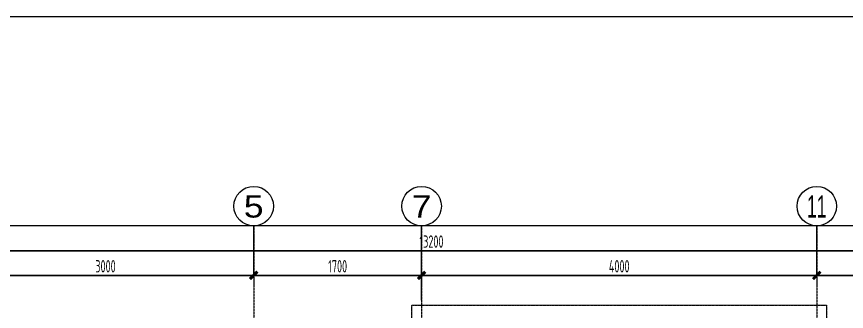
# Model space of a CAD drawing. Header units: millimetres. Extents: x 24675 to 175386, y -87697 to -40478.
# Drawn here: x 64733 to 73133, y -43461 to -40478 of the extents above; entities that cross this region are included whole.
import ezdxf
from ezdxf.enums import TextEntityAlignment as Align

# ---------------------------------------------------------------- set-up
doc = ezdxf.new("R2010")
doc.units = ezdxf.units.MM
doc.header["$LTSCALE"] = 10
doc.header["$MEASUREMENT"] = 0
for name, pattern in [('__DASH', [0.35, 0.25, -0.1]), ('CENTER', [50.8, 31.75, -6.35, 6.35, -6.35]), ('DASHED', [19.05, 12.7, -6.35])]:
    doc.linetypes.add(name, pattern=pattern)
for name, color, linetype in [('A-AXIS', 150, 'Continuous'), ('AD-建筑尺寸', 44, 'Continuous'), ('AD-轴线', 136, 'CENTER'), ('AXIS_TEXT', 7, 'Continuous'), ('DQ-BEAM-DASH', 4, 'DASHED'), ('P-ANNO-DIMS', 250, 'Continuous')]:
    doc.layers.add(name, color=color, linetype=linetype)
doc.layers.add('S-下方看线', color=175, linetype='Continuous', lineweight=9)
doc.styles.add('AXIS', font='arial.ttf')
doc.styles.add('CCD_DIM', font='archs.shx', dxfattribs={"width": 0.7})
doc.styles.add('COMPLEX', font='COMPLEX')
doc.dimstyles.new('1-50', dxfattribs={"dimscale": 50, "dimtxt": 2.5, "dimasz": 1.5, "dimexe": 1.5, "dimexo": 1.5, "dimgap": 0.6, "dimtad": 1, "dimdec": 0, "dimrnd": 5, "dimzin": 0, "dimdsep": 46, "dimtxsty": 'CCD_DIM', "dimblk": 'ARCHTICK', "dimcen": 0.125, "dimclrd": 44, "dimclre": 44, "dimclrt": 50, "dimadec": 0, "dimazin": 0, "dimtfac": 1, "dimtdec": 0, "dimtix": 1, "dimtmove": 2, "dimatfit": 3, "dimldrblk": 'DOT', "dimfxl": 5, "dimfxlon": 1, "dimtvp": 1, "dimtolj": 1, "dimtzin": 0, "dimarcsym": 0})

# ---------------------------------------------------------------- blocks, each defined once
blk = doc.blocks.new('vxcv')
at = {"layer": 'Defpoints', "color": 251}
blk.add_lwpolyline([(301088, -172518.5), (332588, -172518.5), (332588, -194793.5), (301088, -194793.5)], close=True, dxfattribs=at)
blk = doc.blocks.new('MB-B')
at = {"layer": 'DQ-BEAM-DASH', "ltscale": 0.01}
for p, q in [((-11200, 8800), (-11200, 9700)), ((-11200, 9700), (-7000, 9700)), ((-7000, 9700), (-7000, 8900))]:
    blk.add_line(p, q, dxfattribs=at)
blk = doc.blocks.new('_AXISO')
blk.add_circle((0, 0), 0.5)
at = {"layer": 'AXIS_TEXT', "style": 'COMPLEX', "width": 1.041667}
blk.add_attdef('A', text='', height=0.56, dxfattribs=at).set_placement((-0.25, -0.28), (0.25, -0.28), align=Align.FIT)
blk = doc.blocks.new('_ArchTick')
at = {"color": 0, "linetype": 'ByBlock', "const_width": 0.4}
blk.add_lwpolyline([(-0.5, -0.5), (0.5, 0.5)], dxfattribs=at)
blk = doc.blocks.new('*D565')
at = {"layer": 'AD-建筑尺寸', "color": 44, "linetype": 'ByBlock', "lineweight": -2, "transparency": 16777216}
for p, q in [((-2214.6, -43346.8), (-2214.6, -43021.8)), ((785.4, -43096.8), (785.4, -43021.8)), ((-2214.6, -43096.8), (785.4, -43096.8))]:
    blk.add_line(p, q, dxfattribs=at)
at = {"layer": 'Defpoints', "color": 0, "linetype": 'ByBlock', "transparency": 16777216}
for p in [(785.4, -43096.8), (785.4, -43096.8), (-2214.6, -86558.3)]:
    blk.add_point(p, dxfattribs=at)
at = {"layer": 'AD-建筑尺寸', "color": 44, "linetype": 'ByBlock', "lineweight": -2, "transparency": 16777216, "xscale": 75, "yscale": 75, "zscale": 75, "rotation": 180}
blk.add_blockref('_ArchTick', (-2214.6, -43096.8), dxfattribs=at)
at = {"layer": 'AD-建筑尺寸', "color": 44, "linetype": 'ByBlock', "lineweight": -2, "transparency": 16777216, "xscale": 75, "yscale": 75, "zscale": 75}
blk.add_blockref('_ArchTick', (785.4, -43096.8), dxfattribs=at)
at = {"layer": 'AD-建筑尺寸', "color": 50, "linetype": 'ByBlock', "transparency": 16777216, "insert": (-714.6, -43004.3), "char_height": 125, "attachment_point": 5, "style": 'CCD_DIM'}
blk.add_mtext('\\A1;3000', dxfattribs=at)
blk = doc.blocks.new('_Dot')
at = {"color": 0, "linetype": 'ByBlock', "lineweight": -2}
blk.add_line((-0.5, 0), (-1, 0), dxfattribs=at)
at = {"color": 0, "linetype": 'ByBlock', "const_width": 0.5}
blk.add_lwpolyline([(-0.25, 0, 1), (0.25, 0, 1)], format="xyb", close=True, dxfattribs=at)
blk = doc.blocks.new('*D566')
at = {"layer": 'AD-建筑尺寸', "color": 44, "linetype": 'ByBlock', "lineweight": -2, "transparency": 16777216}
for p, q in [((785.4, -43096.8), (785.4, -43021.8)), ((2485.4, -43346.8), (2485.4, -43021.8)), ((785.4, -43096.8), (2485.4, -43096.8))]:
    blk.add_line(p, q, dxfattribs=at)
at = {"layer": 'Defpoints', "color": 0, "linetype": 'ByBlock', "transparency": 16777216}
for p in [(785.4, -43096.8), (2485.4, -43096.8), (2485.4, -86191.3)]:
    blk.add_point(p, dxfattribs=at)
at = {"layer": 'AD-建筑尺寸', "color": 44, "linetype": 'ByBlock', "lineweight": -2, "transparency": 16777216, "xscale": 75, "yscale": 75, "zscale": 75, "rotation": 180}
blk.add_blockref('_ArchTick', (785.4, -43096.8), dxfattribs=at)
at = {"layer": 'AD-建筑尺寸', "color": 44, "linetype": 'ByBlock', "lineweight": -2, "transparency": 16777216, "xscale": 75, "yscale": 75, "zscale": 75}
blk.add_blockref('_ArchTick', (2485.4, -43096.8), dxfattribs=at)
at = {"layer": 'AD-建筑尺寸', "color": 50, "linetype": 'ByBlock', "transparency": 16777216, "insert": (1635.4, -43004.3), "char_height": 125, "attachment_point": 5, "style": 'CCD_DIM'}
blk.add_mtext('\\A1;1700', dxfattribs=at)
blk = doc.blocks.new('*D567')
at = {"layer": 'AD-建筑尺寸', "color": 44, "linetype": 'ByBlock', "lineweight": -2, "transparency": 16777216}
for p, q in [((2485.4, -43096.8), (2485.4, -43021.8)), ((6485.4, -43096.8), (6485.4, -43021.8)), ((2485.4, -43096.8), (6485.4, -43096.8))]:
    blk.add_line(p, q, dxfattribs=at)
at = {"layer": 'Defpoints', "color": 0, "linetype": 'ByBlock', "transparency": 16777216}
for p in [(2485.4, -43096.8), (6485.4, -43096.8), (6485.4, -43096.8)]:
    blk.add_point(p, dxfattribs=at)
at = {"layer": 'AD-建筑尺寸', "color": 44, "linetype": 'ByBlock', "lineweight": -2, "transparency": 16777216, "xscale": 75, "yscale": 75, "zscale": 75, "rotation": 180}
blk.add_blockref('_ArchTick', (2485.4, -43096.8), dxfattribs=at)
at = {"layer": 'AD-建筑尺寸', "color": 44, "linetype": 'ByBlock', "lineweight": -2, "transparency": 16777216, "xscale": 75, "yscale": 75, "zscale": 75}
blk.add_blockref('_ArchTick', (6485.4, -43096.8), dxfattribs=at)
at = {"layer": 'AD-建筑尺寸', "color": 50, "linetype": 'ByBlock', "transparency": 16777216, "insert": (4485.4, -43004.3), "char_height": 125, "attachment_point": 5, "style": 'CCD_DIM'}
blk.add_mtext('\\A1;4000', dxfattribs=at)
blk = doc.blocks.new('*D568')
at = {"layer": 'AD-建筑尺寸', "color": 44, "linetype": 'ByBlock', "lineweight": -2, "transparency": 16777216}
for p, q in [((-4014.6, -43096.8), (-4014.6, -42771.8)), ((9185.4, -43096.8), (9185.4, -42771.8)), ((-4014.6, -42846.8), (9185.4, -42846.8))]:
    blk.add_line(p, q, dxfattribs=at)
at = {"layer": 'Defpoints', "color": 0, "linetype": 'ByBlock', "transparency": 16777216}
for p in [(9185.4, -42846.8), (-4014.6, -43346.8), (9185.4, -43346.8)]:
    blk.add_point(p, dxfattribs=at)
at = {"layer": 'AD-建筑尺寸', "color": 44, "linetype": 'ByBlock', "lineweight": -2, "transparency": 16777216, "xscale": 75, "yscale": 75, "zscale": 75, "rotation": 180}
blk.add_blockref('_ArchTick', (-4014.6, -42846.8), dxfattribs=at)
at = {"layer": 'AD-建筑尺寸', "color": 44, "linetype": 'ByBlock', "lineweight": -2, "transparency": 16777216, "xscale": 75, "yscale": 75, "zscale": 75}
blk.add_blockref('_ArchTick', (9185.4, -42846.8), dxfattribs=at)
at = {"layer": 'AD-建筑尺寸', "color": 50, "linetype": 'ByBlock', "transparency": 16777216, "insert": (2585.4, -42754.3), "char_height": 125, "attachment_point": 5, "style": 'CCD_DIM'}
blk.add_mtext('\\A1;13200', dxfattribs=at)
blk = doc.blocks.new('*D578')
at = {"layer": 'AD-建筑尺寸', "color": 44, "linetype": 'ByBlock', "lineweight": -2, "transparency": 16777216}
for p, q in [((6485.4, -43096.8), (6485.4, -43021.8)), ((9185.4, -43096.8), (9185.4, -43021.8)), ((6485.4, -43096.8), (9185.4, -43096.8))]:
    blk.add_line(p, q, dxfattribs=at)
at = {"layer": 'Defpoints', "color": 0, "linetype": 'ByBlock', "transparency": 16777216}
for p in [(6485.4, -43096.8), (9185.4, -43096.8), (9185.4, -43096.8)]:
    blk.add_point(p, dxfattribs=at)
at = {"layer": 'AD-建筑尺寸', "color": 44, "linetype": 'ByBlock', "lineweight": -2, "transparency": 16777216, "xscale": 75, "yscale": 75, "zscale": 75, "rotation": 180}
blk.add_blockref('_ArchTick', (6485.4, -43096.8), dxfattribs=at)
at = {"layer": 'AD-建筑尺寸', "color": 44, "linetype": 'ByBlock', "lineweight": -2, "transparency": 16777216, "xscale": 75, "yscale": 75, "zscale": 75}
blk.add_blockref('_ArchTick', (9185.4, -43096.8), dxfattribs=at)
at = {"layer": 'AD-建筑尺寸', "color": 50, "linetype": 'ByBlock', "transparency": 16777216, "insert": (7835.4, -43004.3), "char_height": 125, "attachment_point": 5, "style": 'CCD_DIM'}
blk.add_mtext('\\A1;2700', dxfattribs=at)
blk = doc.blocks.new('fccv')
at = {"layer": 'A-AXIS'}
for p, q in [((785.4, -43094.4), (785.4, -42595.7)), ((2485.4, -43094.4), (2485.4, -42595.7)), ((6485.4, -43094.4), (6485.4, -42595.7))]:
    blk.add_line(p, q, dxfattribs=at)
at = {"layer": 'AD-轴线', "ltscale": 0.03}
for p, q in [((785.4, -42596.8), (785.4, -58796.8)), ((2485.4, -42596.8), (2485.4, -58796.8)), ((6485.4, -42596.8), (6485.4, -58796.8))]:
    blk.add_line(p, q, dxfattribs=at)
at = {"layer": 'Defpoints', "color": 250, "linetype": 'ByBlock'}
for points in [[(-5114.6, -59296.8), (10085.4, -59296.8), (10085.4, -42596.8), (-5114.6, -42596.8)], [(-4864.6, -59046.8), (9835.4, -59046.8), (9835.4, -42846.8), (-4864.6, -42846.8)], [(-4614.6, -58796.8), (9585.4, -58796.8), (9585.4, -43096.8), (-4614.6, -43096.8)]]:
    blk.add_lwpolyline(points, close=True, dxfattribs=at)
at = {"layer": 'A-AXIS'}
ref = blk.add_blockref('_AXISO', (785.4, -42395.7), dxfattribs=dict(at, xscale=400.0002256945839, yscale=400.0002256945839, zscale=400.0002256945839))
ref.add_attrib('A', '5', dxfattribs={"layer": 'AXIS_TEXT', "color": 2, "height": 224, "style": 'AXIS', "width": 1.149191}).set_placement((685.4, -42511.5), (885.4, -42511.5), align=Align.FIT)
ref = blk.add_blockref('_AXISO', (2485.4, -42395.7), dxfattribs=dict(at, xscale=400.0002256945839, yscale=400.0002256945839, zscale=400.0002256945839))
ref.add_attrib('A', '7', dxfattribs={"layer": 'AXIS_TEXT', "color": 2, "height": 224, "style": 'AXIS', "width": 1.149191}).set_placement((2385.4, -42511.5), (2585.4, -42511.5), align=Align.FIT)
ref = blk.add_blockref('_AXISO', (6485.4, -42395.7), dxfattribs=dict(at, xscale=400.0002256945839, yscale=400.0002256945839, zscale=400.0002256945839))
ref.add_attrib('A', '11', dxfattribs={"layer": 'AXIS_TEXT', "color": 2, "height": 224, "style": 'AXIS', "width": 0.574596}).set_placement((6385.4, -42511.5), (6585.4, -42511.5), align=Align.FIT)
at = {"layer": 'AD-建筑尺寸', "color": 8, "linetype": 'ByBlock'}
for base, p1, p2, picture, middle in [((9185.4, -42846.8), (-4014.6, -43346.8), (9185.4, -43346.8), '*D568', (2585.4, -42754.3)), ((785.4, -43096.8), (-2214.6, -86558.3), (785.4, -43096.8), '*D565', (-714.6, -43004.3)), ((2485.4, -43096.8), (785.4, -43096.8), (2485.4, -86191.3), '*D566', (1635.4, -43004.3)), ((6485.4, -43096.8), (2485.4, -43096.8), (6485.4, -43096.8), '*D567', (4485.4, -43004.3)), ((9185.4, -43096.8), (6485.4, -43096.8), (9185.4, -43096.8), '*D578', (7835.4, -43004.3))]:
    dim = blk.add_linear_dim(base=base, p1=p1, p2=p2, dimstyle='1-50', dxfattribs=at)
    dim.commit()
    dim.dimension.update_dxf_attribs({"geometry": picture, "text_midpoint": middle})

msp = doc.modelspace()

# ---------------------------------------------------------------- linework, layer by layer
at = {"layer": 'Defpoints', "color": 251}
msp.add_lwpolyline([(49385.9, -40477.7), (80885.9, -40477.7), (80885.9, -62752.7), (49385.9, -62752.7)], close=True, dxfattribs=at)
at = {"layer": 'S-下方看线'}
msp.add_lwpolyline([(68732.6, -44296.8), (68732.6, -43396.8), (72932.6, -43396.8), (72932.6, -44296.8)], dxfattribs=at)

# ---------------------------------------------------------------- block references
at = {"linetype": 'ByBlock'}
msp.add_blockref('fccv', (66347.2, 0), dxfattribs=at)
msp.add_blockref('MB-B', (79932.6, -53096.8))
at = {"layer": 'P-ANNO-DIMS', "linetype": '__DASH'}
msp.add_blockref('vxcv', (-251702.1, 132040.8), dxfattribs=at)

doc.saveas('drawing.dxf')
